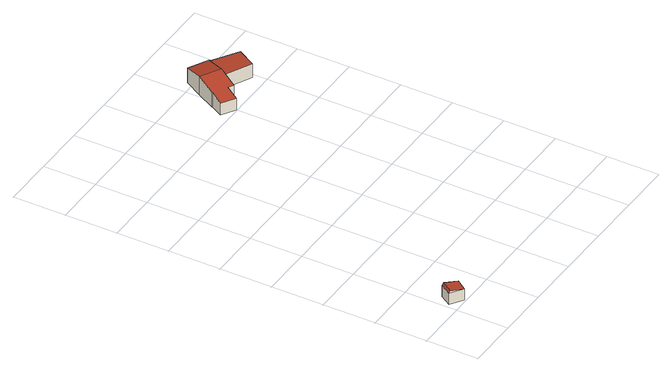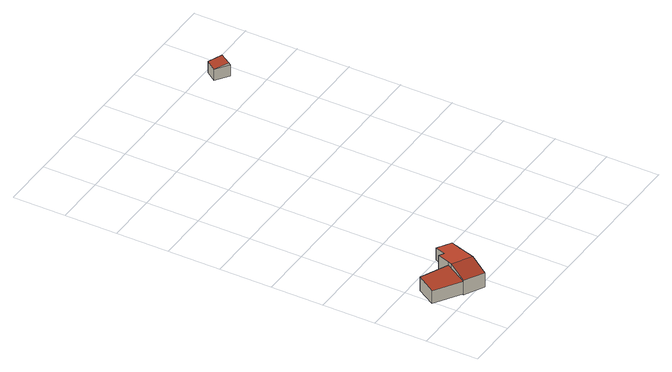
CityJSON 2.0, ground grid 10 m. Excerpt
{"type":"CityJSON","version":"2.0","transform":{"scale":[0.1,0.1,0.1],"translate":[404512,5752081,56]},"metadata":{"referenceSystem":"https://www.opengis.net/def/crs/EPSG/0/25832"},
"CityObjects":{
"building1":{"type":"Building","attributes":{"Gemeindeschluessel":"05515000","Geometrietyp2DReferenz":"3000","function":"31001_2700","roofType":"3100","measuredHeight":2.79},"geometry":[{"type":"Solid","lod":"2","boundaries":[[[[0,1,2,3]],[[4,5,1,0]],[[6,7,5,4]],[[3,2,7,6]],[[0,8,4]],[[6,9,3]],[[3,9,8,0]],[[4,8,9,6]],[[1,5,7,2]]]],"semantics":{"surfaces":[{"type":"WallSurface"},{"type":"RoofSurface"},{"type":"GroundSurface"}],"values":[[0,0,0,0,0,0,1,1,2]]}}]},
"building2":{"type":"Building","attributes":{"Gemeindeschluessel":"05515000","Geometrietyp2DReferenz":"3000","function":"31001_1310","roofType":"3100","measuredHeight":3.81},"geometry":[{"type":"Solid","lod":"2","boundaries":[[[[10,11,12,13]],[[14,15,11,10]],[[16,17,15,14]],[[18,19,17,16]],[[20,21,19,18]],[[22,23,21,20]],[[24,25,23,22]],[[26,27,25,24]],[[28,29,27,26]],[[30,31,29,28]],[[13,12,31,30]],[[24,22,20,18,16,14,10,13,26]],[[30,28,26,13]],[[11,15,17,19,21,23,25,27,29,31,12]]]],"semantics":{"surfaces":[{"type":"WallSurface"},{"type":"RoofSurface"},{"type":"GroundSurface"}],"values":[[0,0,0,0,0,0,0,0,0,0,0,1,1,2]]}}]},
"building3":{"type":"Building","attributes":{"Gemeindeschluessel":"05515000","Geometrietyp2DReferenz":"3000","function":"51009_1610","roofType":"2100","measuredHeight":2.91},"geometry":[{"type":"Solid","lod":"2","boundaries":[[[[32,33,34,35]],[[36,37,33,32]],[[38,39,37,36]],[[35,34,39,38]],[[36,32,35,38]],[[33,37,39,34]]]],"semantics":{"surfaces":[{"type":"WallSurface"},{"type":"RoofSurface"},{"type":"GroundSurface"}],"values":[[0,0,0,0,1,2]]}}]}
},
"vertices":[
[22,41,31],[22,41,8],[8,19,8],[8,19,31],[47,24,31],[47,24,8],[32,3,31],[32,3,8],[24,39,36],[10,18,36],
[336,647,48],[336,647,11],[340,654,11],[340,654,49],[320,618,41],[320,618,11],[310,624,41],[310,624,11],[297,600,35],[297,600,11],[271,616,35],[271,616,11],[284,639,41],[284,639,11],[284,640,41],[284,640,11],[303,675,49],[303,675,11],[323,710,41],[323,710,11],[360,690,41],[360,690,11],
[388,622,41],[388,622,13],[410,658,13],[410,658,39],[336,647,42],[336,647,13],[360,690,39],[360,690,13]
]}
